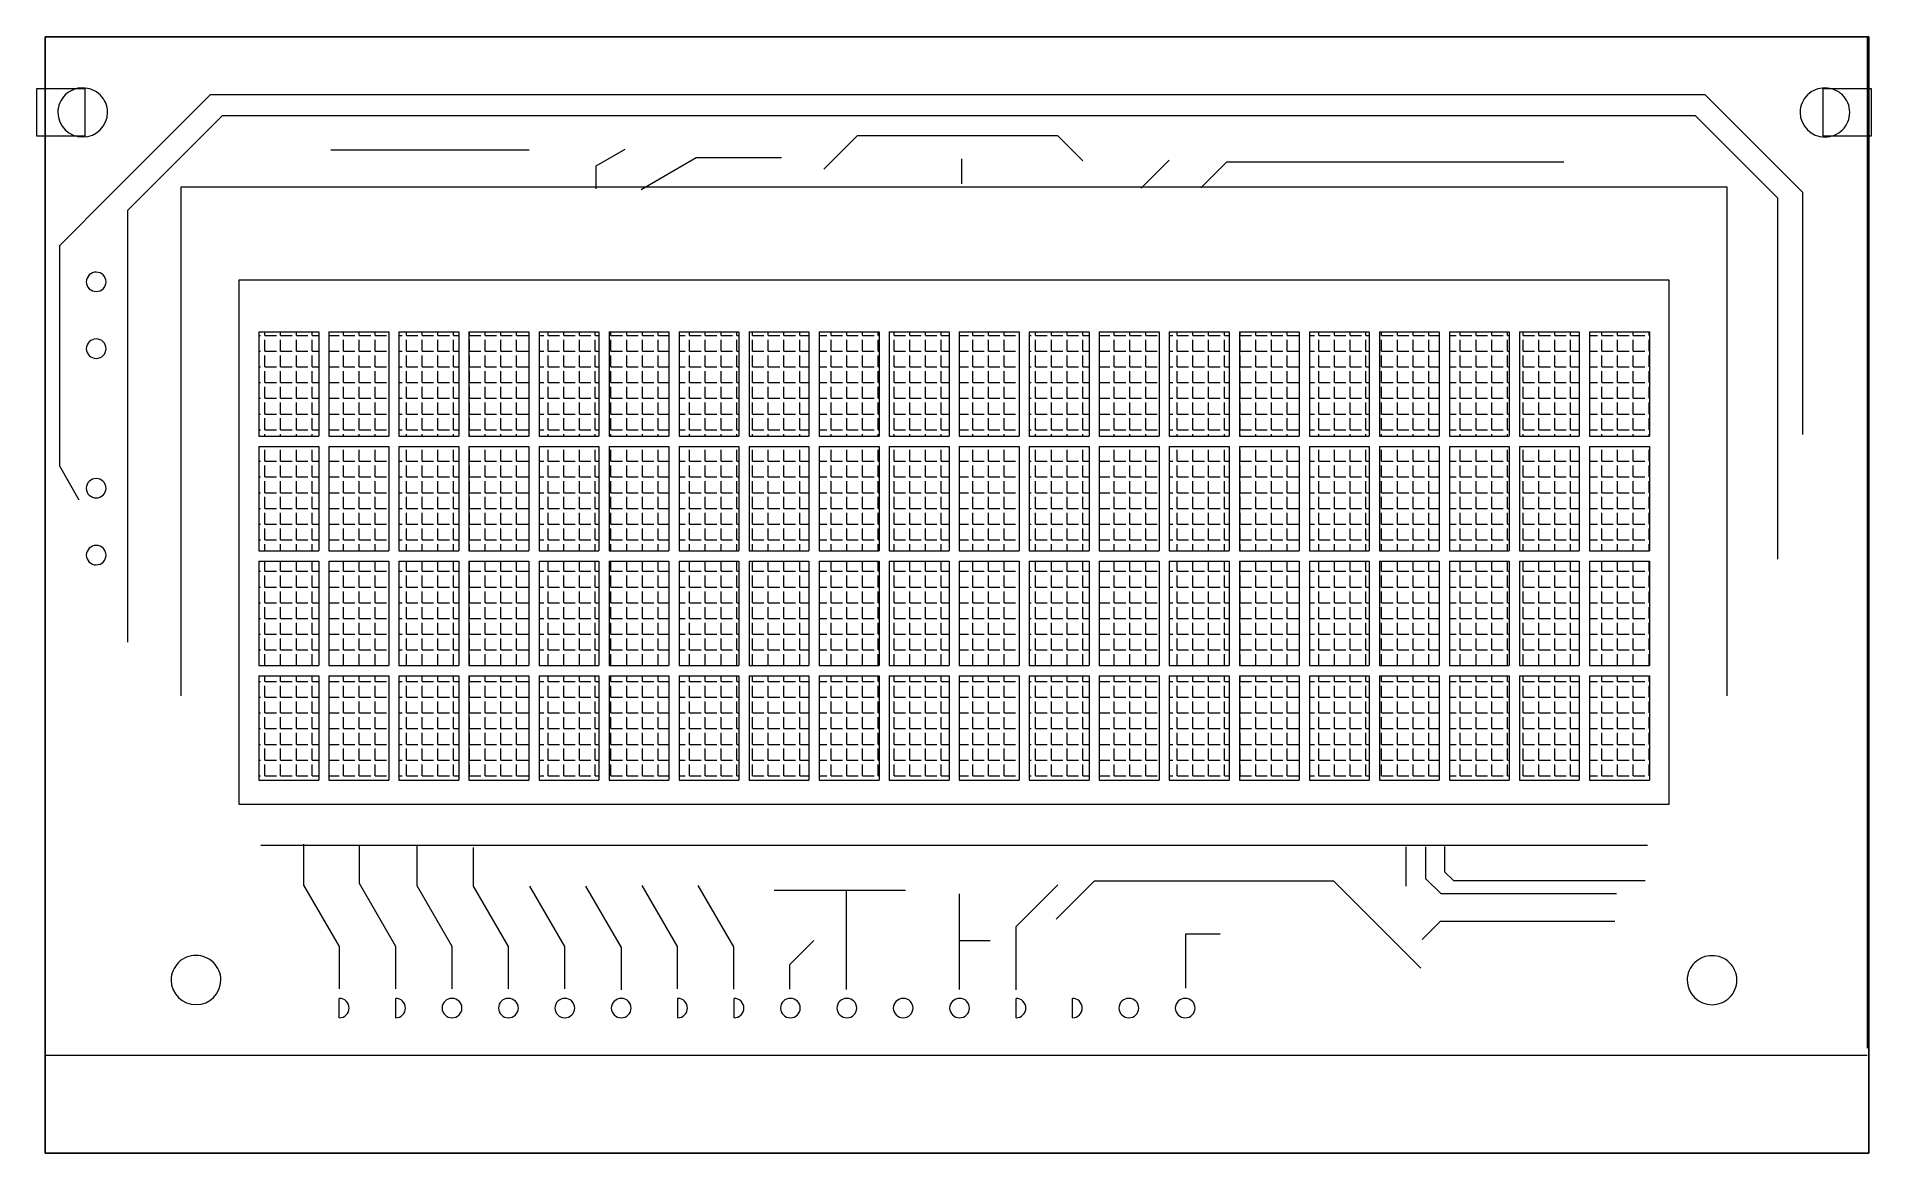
# Model space of a CAD drawing. Header units: millimetres. Extents: x -49.5 to 49.1, y 0 to 60.
import ezdxf

# ---------------------------------------------------------------- set-up
doc = ezdxf.new("R2010")
doc.units = ezdxf.units.MM
doc.layers.get('0').update_dxf_attribs({"lineweight": 25})
doc.layers.add('LCD_DisplayArea', color=9, linetype='Continuous', lineweight=13, true_color=0xc0c0c0)
doc.layers.add('OBJECT', color=7, linetype='Continuous', lineweight=20)
pattern_1 = [(0, (0, 0), (0, 0.845185), [0.61468, -0.230505]), (90, (0, 0), (-0.845185, 1e-16), [0.61468, -0.230505])]

msp = doc.modelspace()

# ---------------------------------------------------------------- hatches: boundary and pattern name
at = {"layer": 'LCD_DisplayArea', "true_color": 0xc0c0c0}
h = msp.add_hatch(dxfattribs=at)
h.set_pattern_fill('ANGLE', color=9, scale=0.121, style=0)
h.set_pattern_definition(pattern_1)
h.paths.add_polyline_path([(-37.51, 44.137), (-34.293, 44.137), (-34.293, 38.531), (-37.51, 38.531)], flags=0)
h = msp.add_hatch(dxfattribs=at)
h.set_pattern_fill('ANGLE', color=9, scale=0.121, style=0)
h.set_pattern_definition(pattern_1)
h.paths.add_polyline_path([(-33.747, 44.137), (-30.53, 44.137), (-30.53, 38.531), (-33.747, 38.531)], flags=0)
h = msp.add_hatch(dxfattribs=at)
h.set_pattern_fill('ANGLE', color=9, scale=0.121, style=0)
h.set_pattern_definition(pattern_1)
h.paths.add_polyline_path([(-29.984, 44.137), (-26.767, 44.137), (-26.767, 38.531), (-29.984, 38.531)], flags=0)
h = msp.add_hatch(dxfattribs=at)
h.set_pattern_fill('ANGLE', color=9, scale=0.121, style=0)
h.set_pattern_definition(pattern_1)
h.paths.add_polyline_path([(-26.221, 38.531), (-23.004, 38.531), (-23.004, 44.137), (-26.221, 44.137)], flags=0)
h = msp.add_hatch(dxfattribs=at)
h.set_pattern_fill('ANGLE', color=9, scale=0.121, style=0)
h.set_pattern_definition(pattern_1)
h.paths.add_polyline_path([(-22.458, 44.137), (-19.241, 44.137), (-19.241, 38.531), (-22.458, 38.531)], flags=0)
h = msp.add_hatch(dxfattribs=at)
h.set_pattern_fill('ANGLE', color=9, scale=0.121, style=0)
h.set_pattern_definition(pattern_1)
h.paths.add_polyline_path([(-18.695, 44.137), (-15.478, 44.137), (-15.478, 38.531), (-18.695, 38.531)], flags=0)
h = msp.add_hatch(dxfattribs=at)
h.set_pattern_fill('ANGLE', color=9, scale=0.121, style=0)
h.set_pattern_definition(pattern_1)
h.paths.add_polyline_path([(-14.932, 44.137), (-11.715, 44.137), (-11.715, 38.531), (-14.932, 38.531)], flags=0)
h = msp.add_hatch(dxfattribs=at)
h.set_pattern_fill('ANGLE', color=9, scale=0.121, style=0)
h.set_pattern_definition(pattern_1)
h.paths.add_polyline_path([(-11.168, 44.137), (-7.952, 44.137), (-7.952, 38.531), (-11.168, 38.531)], flags=0)
h = msp.add_hatch(dxfattribs=at)
h.set_pattern_fill('ANGLE', color=9, scale=0.121, style=0)
h.set_pattern_definition(pattern_1)
h.paths.add_polyline_path([(-7.405, 44.137), (-4.189, 44.137), (-4.189, 38.531), (-7.405, 38.531)], flags=0)
h = msp.add_hatch(dxfattribs=at)
h.set_pattern_fill('ANGLE', color=9, scale=0.121, style=0)
h.set_pattern_definition(pattern_1)
h.paths.add_polyline_path([(-3.642, 44.137), (-0.425, 44.137), (-0.425, 38.531), (-3.642, 38.531)], flags=0)
h = msp.add_hatch(dxfattribs=at)
h.set_pattern_fill('ANGLE', color=9, scale=0.121, style=0)
h.set_pattern_definition(pattern_1)
h.paths.add_polyline_path([(0.121, 44.137), (3.338, 44.137), (3.338, 38.531), (0.121, 38.531)], flags=0)
h = msp.add_hatch(dxfattribs=at)
h.set_pattern_fill('ANGLE', color=9, scale=0.121, style=0)
h.set_pattern_definition(pattern_1)
h.paths.add_polyline_path([(3.884, 44.137), (7.101, 44.137), (7.101, 38.531), (3.884, 38.531)], flags=0)
h = msp.add_hatch(dxfattribs=at)
h.set_pattern_fill('ANGLE', color=9, scale=0.121, style=0)
h.set_pattern_definition(pattern_1)
h.paths.add_polyline_path([(7.647, 44.137), (10.864, 44.137), (10.864, 38.531), (7.647, 38.531)], flags=0)
h = msp.add_hatch(dxfattribs=at)
h.set_pattern_fill('ANGLE', color=9, scale=0.121, style=0)
h.set_pattern_definition(pattern_1)
h.paths.add_polyline_path([(11.41, 44.137), (14.627, 44.137), (14.627, 38.531), (11.41, 38.531)], flags=0)
h = msp.add_hatch(dxfattribs=at)
h.set_pattern_fill('ANGLE', color=9, scale=0.121, style=0)
h.set_pattern_definition(pattern_1)
h.paths.add_polyline_path([(15.173, 44.137), (18.39, 44.137), (18.39, 38.531), (15.173, 38.531)], flags=0)
h = msp.add_hatch(dxfattribs=at)
h.set_pattern_fill('ANGLE', color=9, scale=0.121, style=0)
h.set_pattern_definition(pattern_1)
h.paths.add_polyline_path([(18.936, 44.137), (22.153, 44.137), (22.153, 38.531), (18.936, 38.531)], flags=0)
h = msp.add_hatch(dxfattribs=at)
h.set_pattern_fill('ANGLE', color=9, scale=0.121, style=0)
h.set_pattern_definition(pattern_1)
h.paths.add_polyline_path([(22.699, 44.137), (25.916, 44.137), (25.916, 38.531), (22.699, 38.531)], flags=0)
h = msp.add_hatch(dxfattribs=at)
h.set_pattern_fill('ANGLE', color=9, scale=0.121, style=0)
h.set_pattern_definition(pattern_1)
h.paths.add_polyline_path([(26.463, 44.137), (29.679, 44.137), (29.679, 38.531), (26.463, 38.531)], flags=0)
h = msp.add_hatch(dxfattribs=at)
h.set_pattern_fill('ANGLE', color=9, scale=0.121, style=0)
h.set_pattern_definition(pattern_1)
h.paths.add_polyline_path([(30.226, 44.137), (33.442, 44.137), (33.442, 38.531), (30.226, 38.531)], flags=0)
h = msp.add_hatch(dxfattribs=at)
h.set_pattern_fill('ANGLE', color=9, scale=0.121, style=0)
h.set_pattern_definition(pattern_1)
h.paths.add_polyline_path([(33.989, 44.137), (37.206, 44.137), (37.206, 38.531), (33.989, 38.531)], flags=0)
h = msp.add_hatch(dxfattribs=at)
h.set_pattern_fill('ANGLE', color=9, scale=0.121, style=0)
h.set_pattern_definition(pattern_1)
h.paths.add_polyline_path([(-37.51, 37.975), (-34.293, 37.975), (-34.293, 32.369), (-37.51, 32.369)], flags=0)
h = msp.add_hatch(dxfattribs=at)
h.set_pattern_fill('ANGLE', color=9, scale=0.121, style=0)
h.set_pattern_definition(pattern_1)
h.paths.add_polyline_path([(-33.747, 37.975), (-30.53, 37.975), (-30.53, 32.369), (-33.747, 32.369)], flags=0)
h = msp.add_hatch(dxfattribs=at)
h.set_pattern_fill('ANGLE', color=9, scale=0.121, style=0)
h.set_pattern_definition(pattern_1)
h.paths.add_polyline_path([(-29.984, 37.975), (-26.767, 37.975), (-26.767, 32.369), (-29.984, 32.369)], flags=0)
h = msp.add_hatch(dxfattribs=at)
h.set_pattern_fill('ANGLE', color=9, scale=0.121, style=0)
h.set_pattern_definition(pattern_1)
h.paths.add_polyline_path([(-26.221, 32.369), (-23.004, 32.369), (-23.004, 37.975), (-26.221, 37.975)], flags=0)
h = msp.add_hatch(dxfattribs=at)
h.set_pattern_fill('ANGLE', color=9, scale=0.121, style=0)
h.set_pattern_definition(pattern_1)
h.paths.add_polyline_path([(-22.458, 37.975), (-19.241, 37.975), (-19.241, 32.369), (-22.458, 32.369)], flags=0)
h = msp.add_hatch(dxfattribs=at)
h.set_pattern_fill('ANGLE', color=9, scale=0.121, style=0)
h.set_pattern_definition(pattern_1)
h.paths.add_polyline_path([(-18.695, 37.975), (-15.478, 37.975), (-15.478, 32.369), (-18.695, 32.369)], flags=0)
h = msp.add_hatch(dxfattribs=at)
h.set_pattern_fill('ANGLE', color=9, scale=0.121, style=0)
h.set_pattern_definition(pattern_1)
h.paths.add_polyline_path([(-14.932, 37.975), (-11.715, 37.975), (-11.715, 32.369), (-14.932, 32.369)], flags=0)
h = msp.add_hatch(dxfattribs=at)
h.set_pattern_fill('ANGLE', color=9, scale=0.121, style=0)
h.set_pattern_definition(pattern_1)
h.paths.add_polyline_path([(-11.168, 37.975), (-7.952, 37.975), (-7.952, 32.369), (-11.168, 32.369)], flags=0)
h = msp.add_hatch(dxfattribs=at)
h.set_pattern_fill('ANGLE', color=9, scale=0.121, style=0)
h.set_pattern_definition(pattern_1)
h.paths.add_polyline_path([(-7.405, 37.975), (-4.189, 37.975), (-4.189, 32.369), (-7.405, 32.369)], flags=0)
h = msp.add_hatch(dxfattribs=at)
h.set_pattern_fill('ANGLE', color=9, scale=0.121, style=0)
h.set_pattern_definition(pattern_1)
h.paths.add_polyline_path([(-3.642, 37.975), (-0.425, 37.975), (-0.425, 32.369), (-3.642, 32.369)], flags=0)
h = msp.add_hatch(dxfattribs=at)
h.set_pattern_fill('ANGLE', color=9, scale=0.121, style=0)
h.set_pattern_definition(pattern_1)
h.paths.add_polyline_path([(0.121, 37.975), (3.338, 37.975), (3.338, 32.369), (0.121, 32.369)], flags=0)
h = msp.add_hatch(dxfattribs=at)
h.set_pattern_fill('ANGLE', color=9, scale=0.121, style=0)
h.set_pattern_definition(pattern_1)
h.paths.add_polyline_path([(3.884, 37.975), (7.101, 37.975), (7.101, 32.369), (3.884, 32.369)], flags=0)
h = msp.add_hatch(dxfattribs=at)
h.set_pattern_fill('ANGLE', color=9, scale=0.121, style=0)
h.set_pattern_definition(pattern_1)
h.paths.add_polyline_path([(7.647, 37.975), (10.864, 37.975), (10.864, 32.369), (7.647, 32.369)], flags=0)
h = msp.add_hatch(dxfattribs=at)
h.set_pattern_fill('ANGLE', color=9, scale=0.121, style=0)
h.set_pattern_definition(pattern_1)
h.paths.add_polyline_path([(11.41, 37.975), (14.627, 37.975), (14.627, 32.369), (11.41, 32.369)], flags=0)
h = msp.add_hatch(dxfattribs=at)
h.set_pattern_fill('ANGLE', color=9, scale=0.121, style=0)
h.set_pattern_definition(pattern_1)
h.paths.add_polyline_path([(15.173, 37.975), (18.39, 37.975), (18.39, 32.369), (15.173, 32.369)], flags=0)
h = msp.add_hatch(dxfattribs=at)
h.set_pattern_fill('ANGLE', color=9, scale=0.121, style=0)
h.set_pattern_definition(pattern_1)
h.paths.add_polyline_path([(18.936, 37.975), (22.153, 37.975), (22.153, 32.369), (18.936, 32.369)], flags=0)
h = msp.add_hatch(dxfattribs=at)
h.set_pattern_fill('ANGLE', color=9, scale=0.121, style=0)
h.set_pattern_definition(pattern_1)
h.paths.add_polyline_path([(22.699, 37.975), (25.916, 37.975), (25.916, 32.369), (22.699, 32.369)], flags=0)
h = msp.add_hatch(dxfattribs=at)
h.set_pattern_fill('ANGLE', color=9, scale=0.121, style=0)
h.set_pattern_definition(pattern_1)
h.paths.add_polyline_path([(26.463, 37.975), (29.679, 37.975), (29.679, 32.369), (26.463, 32.369)], flags=0)
h = msp.add_hatch(dxfattribs=at)
h.set_pattern_fill('ANGLE', color=9, scale=0.121, style=0)
h.set_pattern_definition(pattern_1)
h.paths.add_polyline_path([(30.226, 37.975), (33.442, 37.975), (33.442, 32.369), (30.226, 32.369)], flags=0)
h = msp.add_hatch(dxfattribs=at)
h.set_pattern_fill('ANGLE', color=9, scale=0.121, style=0)
h.set_pattern_definition(pattern_1)
h.paths.add_polyline_path([(33.989, 37.975), (37.206, 37.975), (37.206, 32.369), (33.989, 32.369)], flags=0)
h = msp.add_hatch(dxfattribs=at)
h.set_pattern_fill('ANGLE', color=9, scale=0.121, style=0)
h.set_pattern_definition(pattern_1)
h.paths.add_polyline_path([(-37.51, 31.813), (-34.293, 31.813), (-34.293, 26.207), (-37.51, 26.207)], flags=0)
h = msp.add_hatch(dxfattribs=at)
h.set_pattern_fill('ANGLE', color=9, scale=0.121, style=0)
h.set_pattern_definition(pattern_1)
h.paths.add_polyline_path([(-33.747, 31.813), (-30.53, 31.813), (-30.53, 26.207), (-33.747, 26.207)], flags=0)
h = msp.add_hatch(dxfattribs=at)
h.set_pattern_fill('ANGLE', color=9, scale=0.121, style=0)
h.set_pattern_definition(pattern_1)
h.paths.add_polyline_path([(-29.984, 31.813), (-26.767, 31.813), (-26.767, 26.207), (-29.984, 26.207)], flags=0)
h = msp.add_hatch(dxfattribs=at)
h.set_pattern_fill('ANGLE', color=9, scale=0.121, style=0)
h.set_pattern_definition(pattern_1)
h.paths.add_polyline_path([(-26.221, 26.207), (-23.004, 26.207), (-23.004, 31.813), (-26.221, 31.813)], flags=0)
h = msp.add_hatch(dxfattribs=at)
h.set_pattern_fill('ANGLE', color=9, scale=0.121, style=0)
h.set_pattern_definition(pattern_1)
h.paths.add_polyline_path([(-22.458, 31.813), (-19.241, 31.813), (-19.241, 26.207), (-22.458, 26.207)], flags=0)
h = msp.add_hatch(dxfattribs=at)
h.set_pattern_fill('ANGLE', color=9, scale=0.121, style=0)
h.set_pattern_definition(pattern_1)
h.paths.add_polyline_path([(-18.695, 31.813), (-15.478, 31.813), (-15.478, 26.207), (-18.695, 26.207)], flags=0)
h = msp.add_hatch(dxfattribs=at)
h.set_pattern_fill('ANGLE', color=9, scale=0.121, style=0)
h.set_pattern_definition(pattern_1)
h.paths.add_polyline_path([(-14.932, 31.813), (-11.715, 31.813), (-11.715, 26.207), (-14.932, 26.207)], flags=0)
h = msp.add_hatch(dxfattribs=at)
h.set_pattern_fill('ANGLE', color=9, scale=0.121, style=0)
h.set_pattern_definition(pattern_1)
h.paths.add_polyline_path([(-11.168, 31.813), (-7.952, 31.813), (-7.952, 26.207), (-11.168, 26.207)], flags=0)
h = msp.add_hatch(dxfattribs=at)
h.set_pattern_fill('ANGLE', color=9, scale=0.121, style=0)
h.set_pattern_definition(pattern_1)
h.paths.add_polyline_path([(-7.405, 31.813), (-4.189, 31.813), (-4.189, 26.207), (-7.405, 26.207)], flags=0)
h = msp.add_hatch(dxfattribs=at)
h.set_pattern_fill('ANGLE', color=9, scale=0.121, style=0)
h.set_pattern_definition(pattern_1)
h.paths.add_polyline_path([(-3.642, 31.813), (-0.425, 31.813), (-0.425, 26.207), (-3.642, 26.207)], flags=0)
h = msp.add_hatch(dxfattribs=at)
h.set_pattern_fill('ANGLE', color=9, scale=0.121, style=0)
h.set_pattern_definition(pattern_1)
h.paths.add_polyline_path([(0.121, 31.813), (3.338, 31.813), (3.338, 26.207), (0.121, 26.207)], flags=0)
h = msp.add_hatch(dxfattribs=at)
h.set_pattern_fill('ANGLE', color=9, scale=0.121, style=0)
h.set_pattern_definition(pattern_1)
h.paths.add_polyline_path([(3.884, 31.813), (7.101, 31.813), (7.101, 26.207), (3.884, 26.207)], flags=0)
h = msp.add_hatch(dxfattribs=at)
h.set_pattern_fill('ANGLE', color=9, scale=0.121, style=0)
h.set_pattern_definition(pattern_1)
h.paths.add_polyline_path([(7.647, 31.813), (10.864, 31.813), (10.864, 26.207), (7.647, 26.207)], flags=0)
h = msp.add_hatch(dxfattribs=at)
h.set_pattern_fill('ANGLE', color=9, scale=0.121, style=0)
h.set_pattern_definition(pattern_1)
h.paths.add_polyline_path([(11.41, 31.813), (14.627, 31.813), (14.627, 26.207), (11.41, 26.207)], flags=0)
h = msp.add_hatch(dxfattribs=at)
h.set_pattern_fill('ANGLE', color=9, scale=0.121, style=0)
h.set_pattern_definition(pattern_1)
h.paths.add_polyline_path([(15.173, 31.813), (18.39, 31.813), (18.39, 26.207), (15.173, 26.207)], flags=0)
h = msp.add_hatch(dxfattribs=at)
h.set_pattern_fill('ANGLE', color=9, scale=0.121, style=0)
h.set_pattern_definition(pattern_1)
h.paths.add_polyline_path([(18.936, 31.813), (22.153, 31.813), (22.153, 26.207), (18.936, 26.207)], flags=0)
h = msp.add_hatch(dxfattribs=at)
h.set_pattern_fill('ANGLE', color=9, scale=0.121, style=0)
h.set_pattern_definition(pattern_1)
h.paths.add_polyline_path([(22.699, 31.813), (25.916, 31.813), (25.916, 26.207), (22.699, 26.207)], flags=0)
h = msp.add_hatch(dxfattribs=at)
h.set_pattern_fill('ANGLE', color=9, scale=0.121, style=0)
h.set_pattern_definition(pattern_1)
h.paths.add_polyline_path([(26.463, 31.813), (29.679, 31.813), (29.679, 26.207), (26.463, 26.207)], flags=0)
h = msp.add_hatch(dxfattribs=at)
h.set_pattern_fill('ANGLE', color=9, scale=0.121, style=0)
h.set_pattern_definition(pattern_1)
h.paths.add_polyline_path([(30.226, 31.813), (33.442, 31.813), (33.442, 26.207), (30.226, 26.207)], flags=0)
h = msp.add_hatch(dxfattribs=at)
h.set_pattern_fill('ANGLE', color=9, scale=0.121, style=0)
h.set_pattern_definition(pattern_1)
h.paths.add_polyline_path([(33.989, 31.813), (37.206, 31.813), (37.206, 26.207), (33.989, 26.207)], flags=0)
h = msp.add_hatch(dxfattribs=at)
h.set_pattern_fill('ANGLE', color=9, scale=0.121, style=0)
h.set_pattern_definition(pattern_1)
h.paths.add_polyline_path([(-37.51, 25.651), (-34.293, 25.651), (-34.293, 20.045), (-37.51, 20.045)], flags=0)
h = msp.add_hatch(dxfattribs=at)
h.set_pattern_fill('ANGLE', color=9, scale=0.121, style=0)
h.set_pattern_definition(pattern_1)
h.paths.add_polyline_path([(-33.747, 25.651), (-30.53, 25.651), (-30.53, 20.045), (-33.747, 20.045)], flags=0)
h = msp.add_hatch(dxfattribs=at)
h.set_pattern_fill('ANGLE', color=9, scale=0.121, style=0)
h.set_pattern_definition(pattern_1)
h.paths.add_polyline_path([(-29.984, 25.651), (-26.767, 25.651), (-26.767, 20.045), (-29.984, 20.045)], flags=0)
h = msp.add_hatch(dxfattribs=at)
h.set_pattern_fill('ANGLE', color=9, scale=0.121, style=0)
h.set_pattern_definition(pattern_1)
h.paths.add_polyline_path([(-26.221, 20.045), (-23.004, 20.045), (-23.004, 25.651), (-26.221, 25.651)], flags=0)
h = msp.add_hatch(dxfattribs=at)
h.set_pattern_fill('ANGLE', color=9, scale=0.121, style=0)
h.set_pattern_definition(pattern_1)
h.paths.add_polyline_path([(-22.458, 25.651), (-19.241, 25.651), (-19.241, 20.045), (-22.458, 20.045)], flags=0)
h = msp.add_hatch(dxfattribs=at)
h.set_pattern_fill('ANGLE', color=9, scale=0.121, style=0)
h.set_pattern_definition(pattern_1)
h.paths.add_polyline_path([(-18.695, 25.651), (-15.478, 25.651), (-15.478, 20.045), (-18.695, 20.045)], flags=0)
h = msp.add_hatch(dxfattribs=at)
h.set_pattern_fill('ANGLE', color=9, scale=0.121, style=0)
h.set_pattern_definition(pattern_1)
h.paths.add_polyline_path([(-14.932, 25.651), (-11.715, 25.651), (-11.715, 20.045), (-14.932, 20.045)], flags=0)
h = msp.add_hatch(dxfattribs=at)
h.set_pattern_fill('ANGLE', color=9, scale=0.121, style=0)
h.set_pattern_definition(pattern_1)
h.paths.add_polyline_path([(-11.168, 25.651), (-7.952, 25.651), (-7.952, 20.045), (-11.168, 20.045)], flags=0)
h = msp.add_hatch(dxfattribs=at)
h.set_pattern_fill('ANGLE', color=9, scale=0.121, style=0)
h.set_pattern_definition(pattern_1)
h.paths.add_polyline_path([(-7.405, 25.651), (-4.189, 25.651), (-4.189, 20.045), (-7.405, 20.045)], flags=0)
h = msp.add_hatch(dxfattribs=at)
h.set_pattern_fill('ANGLE', color=9, scale=0.121, style=0)
h.set_pattern_definition(pattern_1)
h.paths.add_polyline_path([(-3.642, 25.651), (-0.425, 25.651), (-0.425, 20.045), (-3.642, 20.045)], flags=0)
h = msp.add_hatch(dxfattribs=at)
h.set_pattern_fill('ANGLE', color=9, scale=0.121, style=0)
h.set_pattern_definition(pattern_1)
h.paths.add_polyline_path([(0.121, 25.651), (3.338, 25.651), (3.338, 20.045), (0.121, 20.045)], flags=0)
h = msp.add_hatch(dxfattribs=at)
h.set_pattern_fill('ANGLE', color=9, scale=0.121, style=0)
h.set_pattern_definition(pattern_1)
h.paths.add_polyline_path([(3.884, 25.651), (7.101, 25.651), (7.101, 20.045), (3.884, 20.045)], flags=0)
h = msp.add_hatch(dxfattribs=at)
h.set_pattern_fill('ANGLE', color=9, scale=0.121, style=0)
h.set_pattern_definition(pattern_1)
h.paths.add_polyline_path([(7.647, 25.651), (10.864, 25.651), (10.864, 20.045), (7.647, 20.045)], flags=0)
h = msp.add_hatch(dxfattribs=at)
h.set_pattern_fill('ANGLE', color=9, scale=0.121, style=0)
h.set_pattern_definition(pattern_1)
h.paths.add_polyline_path([(11.41, 25.651), (14.627, 25.651), (14.627, 20.045), (11.41, 20.045)], flags=0)
h = msp.add_hatch(dxfattribs=at)
h.set_pattern_fill('ANGLE', color=9, scale=0.121, style=0)
h.set_pattern_definition(pattern_1)
h.paths.add_polyline_path([(15.173, 25.651), (18.39, 25.651), (18.39, 20.045), (15.173, 20.045)], flags=0)
h = msp.add_hatch(dxfattribs=at)
h.set_pattern_fill('ANGLE', color=9, scale=0.121, style=0)
h.set_pattern_definition(pattern_1)
h.paths.add_polyline_path([(18.936, 25.651), (22.153, 25.651), (22.153, 20.045), (18.936, 20.045)], flags=0)
h = msp.add_hatch(dxfattribs=at)
h.set_pattern_fill('ANGLE', color=9, scale=0.121, style=0)
h.set_pattern_definition(pattern_1)
h.paths.add_polyline_path([(22.699, 25.651), (25.916, 25.651), (25.916, 20.045), (22.699, 20.045)], flags=0)
h = msp.add_hatch(dxfattribs=at)
h.set_pattern_fill('ANGLE', color=9, scale=0.121, style=0)
h.set_pattern_definition(pattern_1)
h.paths.add_polyline_path([(26.463, 25.651), (29.679, 25.651), (29.679, 20.045), (26.463, 20.045)], flags=0)
h = msp.add_hatch(dxfattribs=at)
h.set_pattern_fill('ANGLE', color=9, scale=0.121, style=0)
h.set_pattern_definition(pattern_1)
h.paths.add_polyline_path([(30.226, 25.651), (33.442, 25.651), (33.442, 20.045), (30.226, 20.045)], flags=0)
h = msp.add_hatch(dxfattribs=at)
h.set_pattern_fill('ANGLE', color=9, scale=0.121, style=0)
h.set_pattern_definition(pattern_1)
h.paths.add_polyline_path([(33.989, 25.651), (37.206, 25.651), (37.206, 20.045), (33.989, 20.045)], flags=0)

# ---------------------------------------------------------------- linework, layer by layer
for p, q in [((49, 60), (-49, 60)), ((-49, 60), (-49, 0)), ((49, 0), (49, 60)), ((-49, 0), (49, 0))]:
    msp.add_line(p, q)
at = {"layer": 'LCD_DisplayArea', "color": 9, "true_color": 0xc0c0c0}
for p, q in [((-37.51, 44.137), (-34.293, 44.137)), ((-37.51, 44.137), (-37.51, 38.531)), ((-34.293, 44.137), (-34.293, 38.531)), ((-33.747, 44.137), (-30.53, 44.137)), ((-33.747, 44.137), (-33.747, 38.531)), ((-30.53, 44.137), (-30.53, 38.531)), ((-29.984, 44.137), (-26.767, 44.137)), ((-29.984, 44.137), (-29.984, 38.531)), ((-26.767, 44.137), (-26.767, 38.531)), ((-26.221, 44.137), (-23.004, 44.137)), ((-26.221, 44.137), (-26.221, 38.531)), ((-23.004, 44.137), (-23.004, 38.531)), ((-22.458, 44.137), (-19.241, 44.137)), ((-22.458, 44.137), (-22.458, 38.531)), ((-19.241, 44.137), (-19.241, 38.531)), ((-18.695, 44.137), (-15.478, 44.137)), ((-18.695, 44.137), (-18.695, 38.531)), ((-15.478, 44.137), (-15.478, 38.531)), ((-14.932, 44.137), (-11.715, 44.137)), ((-14.932, 44.137), (-14.932, 38.531)), ((-11.715, 44.137), (-11.715, 38.531)), ((-11.168, 44.137), (-7.952, 44.137)), ((-11.168, 44.137), (-11.168, 38.531)), ((-7.952, 44.137), (-7.952, 38.531)), ((-7.405, 44.137), (-4.189, 44.137)), ((-7.405, 44.137), (-7.405, 38.531)), ((-4.189, 44.137), (-4.189, 38.531)), ((-3.642, 44.137), (-0.425, 44.137)), ((-3.642, 44.137), (-3.642, 38.531)), ((-0.425, 44.137), (-0.425, 38.531)), ((0.121, 44.137), (3.338, 44.137)), ((0.121, 44.137), (0.121, 38.531)), ((3.338, 44.137), (3.338, 38.531)), ((3.884, 44.137), (7.101, 44.137)), ((3.884, 44.137), (3.884, 38.531)), ((7.101, 44.137), (7.101, 38.531)), ((7.647, 44.137), (10.864, 44.137)), ((7.647, 44.137), (7.647, 38.531)), ((10.864, 44.137), (10.864, 38.531)), ((11.41, 44.137), (14.627, 44.137)), ((11.41, 44.137), (11.41, 38.531)), ((14.627, 44.137), (14.627, 38.531)), ((15.173, 44.137), (18.39, 44.137)), ((15.173, 44.137), (15.173, 38.531)), ((18.39, 44.137), (18.39, 38.531)), ((18.936, 44.137), (22.153, 44.137)), ((18.936, 44.137), (18.936, 38.531)), ((22.153, 44.137), (22.153, 38.531)), ((22.699, 44.137), (25.916, 44.137)), ((22.699, 44.137), (22.699, 38.531)), ((25.916, 44.137), (25.916, 38.531)), ((26.463, 44.137), (29.679, 44.137)), ((26.463, 44.137), (26.463, 38.531)), ((29.679, 44.137), (29.679, 38.531)), ((30.226, 44.137), (33.442, 44.137)), ((30.226, 44.137), (30.226, 38.531)), ((33.442, 44.137), (33.442, 38.531)), ((33.989, 44.137), (37.206, 44.137)), ((33.989, 44.137), (33.989, 38.531)), ((37.206, 44.137), (37.206, 38.531)), ((-37.51, 38.531), (-34.293, 38.531)), ((-33.747, 38.531), (-30.53, 38.531)), ((-29.984, 38.531), (-26.767, 38.531)), ((-26.221, 38.531), (-23.004, 38.531)), ((-22.458, 38.531), (-19.241, 38.531)), ((-18.695, 38.531), (-15.478, 38.531)), ((-14.932, 38.531), (-11.715, 38.531)), ((-11.168, 38.531), (-7.952, 38.531)), ((-7.405, 38.531), (-4.189, 38.531)), ((-3.642, 38.531), (-0.425, 38.531)), ((0.121, 38.531), (3.338, 38.531)), ((3.884, 38.531), (7.101, 38.531)), ((7.647, 38.531), (10.864, 38.531)), ((11.41, 38.531), (14.627, 38.531)), ((15.173, 38.531), (18.39, 38.531)), ((18.936, 38.531), (22.153, 38.531)), ((22.699, 38.531), (25.916, 38.531)), ((26.463, 38.531), (29.679, 38.531)), ((30.226, 38.531), (33.442, 38.531)), ((33.989, 38.531), (37.206, 38.531)), ((-37.51, 37.975), (-37.51, 32.369)), ((-37.51, 37.975), (-34.293, 37.975)), ((-34.293, 37.975), (-34.293, 32.369)), ((-33.747, 37.975), (-33.747, 32.369)), ((-33.747, 37.975), (-30.53, 37.975)), ((-30.53, 37.975), (-30.53, 32.369)), ((-29.984, 37.975), (-29.984, 32.369)), ((-29.984, 37.975), (-26.767, 37.975)), ((-26.767, 37.975), (-26.767, 32.369)), ((-26.221, 37.975), (-26.221, 32.369)), ((-26.221, 37.975), (-23.004, 37.975)), ((-23.004, 37.975), (-23.004, 32.369)), ((-22.458, 37.975), (-19.241, 37.975)), ((-22.458, 37.975), (-22.458, 32.369)), ((-19.241, 37.975), (-19.241, 32.369)), ((-18.695, 37.975), (-15.478, 37.975)), ((-18.695, 37.975), (-18.695, 32.369)), ((-15.478, 37.975), (-15.478, 32.369)), ((-14.932, 37.975), (-11.715, 37.975)), ((-14.932, 37.975), (-14.932, 32.369)), ((-11.715, 37.975), (-11.715, 32.369)), ((-11.168, 37.975), (-7.952, 37.975)), ((-11.168, 37.975), (-11.168, 32.369)), ((-7.952, 37.975), (-7.952, 32.369)), ((-7.405, 37.975), (-4.189, 37.975)), ((-7.405, 37.975), (-7.405, 32.369)), ((-4.189, 37.975), (-4.189, 32.369)), ((-3.642, 37.975), (-0.425, 37.975)), ((-3.642, 37.975), (-3.642, 32.369)), ((-0.425, 37.975), (-0.425, 32.369)), ((0.121, 37.975), (3.338, 37.975)), ((0.121, 37.975), (0.121, 32.369)), ((3.338, 37.975), (3.338, 32.369)), ((3.884, 37.975), (7.101, 37.975)), ((3.884, 37.975), (3.884, 32.369)), ((7.101, 37.975), (7.101, 32.369)), ((7.647, 37.975), (10.864, 37.975)), ((7.647, 37.975), (7.647, 32.369)), ((10.864, 37.975), (10.864, 32.369)), ((11.41, 37.975), (14.627, 37.975)), ((11.41, 37.975), (11.41, 32.369)), ((14.627, 37.975), (14.627, 32.369)), ((15.173, 37.975), (18.39, 37.975)), ((15.173, 37.975), (15.173, 32.369)), ((18.39, 37.975), (18.39, 32.369)), ((18.936, 37.975), (22.153, 37.975)), ((18.936, 37.975), (18.936, 32.369)), ((22.153, 37.975), (22.153, 32.369)), ((22.699, 37.975), (25.916, 37.975)), ((22.699, 37.975), (22.699, 32.369)), ((25.916, 37.975), (25.916, 32.369)), ((26.463, 37.975), (29.679, 37.975)), ((26.463, 37.975), (26.463, 32.369)), ((29.679, 37.975), (29.679, 32.369)), ((30.226, 37.975), (33.442, 37.975)), ((30.226, 37.975), (30.226, 32.369)), ((33.442, 37.975), (33.442, 32.369)), ((33.989, 37.975), (37.206, 37.975)), ((33.989, 37.975), (33.989, 32.369)), ((37.206, 37.975), (37.206, 32.369)), ((-37.51, 32.369), (-34.293, 32.369)), ((-37.51, 31.813), (-37.51, 26.207)), ((-37.51, 31.813), (-34.293, 31.813)), ((-34.293, 31.813), (-34.293, 26.207)), ((-33.747, 32.369), (-30.53, 32.369)), ((-33.747, 31.813), (-33.747, 26.207)), ((-33.747, 31.813), (-30.53, 31.813)), ((-30.53, 31.813), (-30.53, 26.207)), ((-29.984, 32.369), (-26.767, 32.369)), ((-29.984, 31.813), (-29.984, 26.207)), ((-29.984, 31.813), (-26.767, 31.813)), ((-26.767, 31.813), (-26.767, 26.207)), ((-26.221, 32.369), (-23.004, 32.369)), ((-26.221, 31.813), (-26.221, 26.207)), ((-26.221, 31.813), (-23.004, 31.813)), ((-23.004, 31.813), (-23.004, 26.207)), ((-22.458, 32.369), (-19.241, 32.369)), ((-22.458, 31.813), (-19.241, 31.813)), ((-22.458, 31.813), (-22.458, 26.207)), ((-19.241, 31.813), (-19.241, 26.207)), ((-18.695, 32.369), (-15.478, 32.369)), ((-18.695, 31.813), (-15.478, 31.813)), ((-18.695, 31.813), (-18.695, 26.207)), ((-15.478, 31.813), (-15.478, 26.207)), ((-14.932, 32.369), (-11.715, 32.369)), ((-14.932, 31.813), (-11.715, 31.813)), ((-14.932, 31.813), (-14.932, 26.207)), ((-11.715, 31.813), (-11.715, 26.207)), ((-11.168, 32.369), (-7.952, 32.369)), ((-11.168, 31.813), (-7.952, 31.813)), ((-11.168, 31.813), (-11.168, 26.207)), ((-7.952, 31.813), (-7.952, 26.207)), ((-7.405, 32.369), (-4.189, 32.369)), ((-7.405, 31.813), (-4.189, 31.813)), ((-7.405, 31.813), (-7.405, 26.207)), ((-4.189, 31.813), (-4.189, 26.207)), ((-3.642, 32.369), (-0.425, 32.369)), ((-3.642, 31.813), (-0.425, 31.813)), ((-3.642, 31.813), (-3.642, 26.207)), ((-0.425, 31.813), (-0.425, 26.207)), ((0.121, 32.369), (3.338, 32.369)), ((0.121, 31.813), (3.338, 31.813)), ((0.121, 31.813), (0.121, 26.207)), ((3.338, 31.813), (3.338, 26.207)), ((3.884, 32.369), (7.101, 32.369)), ((3.884, 31.813), (7.101, 31.813)), ((3.884, 31.813), (3.884, 26.207)), ((7.101, 31.813), (7.101, 26.207)), ((7.647, 32.369), (10.864, 32.369)), ((7.647, 31.813), (10.864, 31.813)), ((7.647, 31.813), (7.647, 26.207)), ((10.864, 31.813), (10.864, 26.207)), ((11.41, 32.369), (14.627, 32.369)), ((11.41, 31.813), (14.627, 31.813)), ((11.41, 31.813), (11.41, 26.207)), ((14.627, 31.813), (14.627, 26.207)), ((15.173, 32.369), (18.39, 32.369)), ((15.173, 31.813), (18.39, 31.813)), ((15.173, 31.813), (15.173, 26.207)), ((18.39, 31.813), (18.39, 26.207)), ((18.936, 32.369), (22.153, 32.369)), ((18.936, 31.813), (22.153, 31.813)), ((18.936, 31.813), (18.936, 26.207)), ((22.153, 31.813), (22.153, 26.207)), ((22.699, 32.369), (25.916, 32.369)), ((22.699, 31.813), (25.916, 31.813)), ((22.699, 31.813), (22.699, 26.207)), ((25.916, 31.813), (25.916, 26.207)), ((26.463, 32.369), (29.679, 32.369)), ((26.463, 31.813), (29.679, 31.813)), ((26.463, 31.813), (26.463, 26.207)), ((29.679, 31.813), (29.679, 26.207)), ((30.226, 32.369), (33.442, 32.369)), ((30.226, 31.813), (33.442, 31.813)), ((30.226, 31.813), (30.226, 26.207)), ((33.442, 31.813), (33.442, 26.207)), ((33.989, 32.369), (37.206, 32.369)), ((33.989, 31.813), (37.206, 31.813)), ((33.989, 31.813), (33.989, 26.207)), ((37.206, 31.813), (37.206, 26.207)), ((-37.51, 26.207), (-34.293, 26.207)), ((-37.51, 25.651), (-37.51, 20.045)), ((-37.51, 25.651), (-34.293, 25.651)), ((-34.293, 25.651), (-34.293, 20.045)), ((-33.747, 26.207), (-30.53, 26.207)), ((-33.747, 25.651), (-33.747, 20.045)), ((-33.747, 25.651), (-30.53, 25.651)), ((-30.53, 25.651), (-30.53, 20.045)), ((-29.984, 26.207), (-26.767, 26.207)), ((-29.984, 25.651), (-26.767, 25.651)), ((-29.984, 25.651), (-29.984, 20.045)), ((-26.767, 25.651), (-26.767, 20.045)), ((-26.221, 26.207), (-23.004, 26.207)), ((-26.221, 25.651), (-23.004, 25.651)), ((-26.221, 25.651), (-26.221, 20.045)), ((-23.004, 25.651), (-23.004, 20.045)), ((-22.458, 26.207), (-19.241, 26.207)), ((-22.458, 25.651), (-19.241, 25.651)), ((-22.458, 25.651), (-22.458, 20.045)), ((-19.241, 25.651), (-19.241, 20.045)), ((-18.695, 26.207), (-15.478, 26.207)), ((-18.695, 25.651), (-15.478, 25.651)), ((-18.695, 25.651), (-18.695, 20.045)), ((-15.478, 25.651), (-15.478, 20.045)), ((-14.932, 26.207), (-11.715, 26.207)), ((-14.932, 25.651), (-11.715, 25.651)), ((-14.932, 25.651), (-14.932, 20.045)), ((-11.715, 25.651), (-11.715, 20.045)), ((-11.168, 26.207), (-7.952, 26.207)), ((-11.168, 25.651), (-7.952, 25.651)), ((-11.168, 25.651), (-11.168, 20.045)), ((-7.952, 25.651), (-7.952, 20.045)), ((-7.405, 26.207), (-4.189, 26.207)), ((-7.405, 25.651), (-4.189, 25.651)), ((-7.405, 25.651), (-7.405, 20.045)), ((-4.189, 25.651), (-4.189, 20.045)), ((-3.642, 26.207), (-0.425, 26.207)), ((-3.642, 25.651), (-0.425, 25.651)), ((-3.642, 25.651), (-3.642, 20.045)), ((-0.425, 25.651), (-0.425, 20.045)), ((0.121, 26.207), (3.338, 26.207)), ((0.121, 25.651), (3.338, 25.651)), ((0.121, 25.651), (0.121, 20.045)), ((3.338, 25.651), (3.338, 20.045)), ((3.884, 26.207), (7.101, 26.207)), ((3.884, 25.651), (7.101, 25.651)), ((3.884, 25.651), (3.884, 20.045)), ((7.101, 25.651), (7.101, 20.045)), ((7.647, 26.207), (10.864, 26.207)), ((7.647, 25.651), (10.864, 25.651)), ((7.647, 25.651), (7.647, 20.045)), ((10.864, 25.651), (10.864, 20.045)), ((11.41, 26.207), (14.627, 26.207)), ((11.41, 25.651), (14.627, 25.651)), ((11.41, 25.651), (11.41, 20.045)), ((14.627, 25.651), (14.627, 20.045)), ((15.173, 26.207), (18.39, 26.207)), ((15.173, 25.651), (18.39, 25.651)), ((15.173, 25.651), (15.173, 20.045)), ((18.39, 25.651), (18.39, 20.045)), ((18.936, 26.207), (22.153, 26.207)), ((18.936, 25.651), (22.153, 25.651)), ((18.936, 25.651), (18.936, 20.045)), ((22.153, 25.651), (22.153, 20.045)), ((22.699, 26.207), (25.916, 26.207)), ((22.699, 25.651), (25.916, 25.651)), ((22.699, 25.651), (22.699, 20.045)), ((25.916, 25.651), (25.916, 20.045)), ((26.463, 26.207), (29.679, 26.207)), ((26.463, 25.651), (29.679, 25.651)), ((26.463, 25.651), (26.463, 20.045)), ((29.679, 25.651), (29.679, 20.045)), ((30.226, 26.207), (33.442, 26.207)), ((30.226, 25.651), (30.226, 20.045)), ((30.226, 25.651), (33.442, 25.651)), ((33.442, 25.651), (33.442, 20.045)), ((33.989, 26.207), (37.206, 26.207)), ((33.989, 25.651), (33.989, 20.045)), ((33.989, 25.651), (37.206, 25.651)), ((37.206, 25.651), (37.206, 20.045)), ((-37.51, 20.045), (-34.293, 20.045)), ((-33.747, 20.045), (-30.53, 20.045)), ((-29.984, 20.045), (-26.767, 20.045)), ((-26.221, 20.045), (-23.004, 20.045)), ((-22.458, 20.045), (-19.241, 20.045)), ((-18.695, 20.045), (-15.478, 20.045)), ((-14.932, 20.045), (-11.715, 20.045)), ((-11.168, 20.045), (-7.952, 20.045)), ((-7.405, 20.045), (-4.189, 20.045)), ((-3.642, 20.045), (-0.425, 20.045)), ((0.121, 20.045), (3.338, 20.045)), ((3.884, 20.045), (7.101, 20.045)), ((7.647, 20.045), (10.864, 20.045)), ((11.41, 20.045), (14.627, 20.045)), ((15.173, 20.045), (18.39, 20.045)), ((18.936, 20.045), (22.153, 20.045)), ((22.699, 20.045), (25.916, 20.045)), ((26.463, 20.045), (29.679, 20.045)), ((30.226, 20.045), (33.442, 20.045)), ((33.989, 20.045), (37.206, 20.045))]:
    msp.add_line(p, q, dxfattribs=at)
at = {"layer": 'OBJECT'}
for p, q in [((-49, 60), (48.904, 60)), ((-49, 5.644), (-49, 59.774)), ((48.904, 60), (48.904, 5.644)), ((-49.451, 57.216), (-46.858, 57.216)), ((-49.451, 54.646), (-49.451, 57.216)), ((-46.858, 57.216), (-46.858, 54.646)), ((46.539, 57.217), (49.132, 57.217)), ((46.539, 54.647), (46.539, 57.217)), ((49.132, 57.217), (49.132, 54.647)), ((-45.464, 51.538), (-40.116, 56.885)), ((-40.116, 56.885), (40.195, 56.885)), ((40.195, 56.885), (45.437, 51.644)), ((-44.55, 50.677), (-39.462, 55.767)), ((-39.462, 55.767), (39.663, 55.767)), ((39.663, 55.767), (44.094, 51.334)), ((-46.858, 54.646), (-49.451, 54.646)), ((-7.161, 52.874), (-5.343, 54.693)), ((-5.343, 54.693), (5.405, 54.693)), ((5.405, 54.693), (6.769, 53.329)), ((49.132, 54.647), (46.539, 54.647)), ((-33.651, 53.927), (-22.988, 53.927)), ((-19.391, 53.062), (-17.833, 53.961)), ((-16.974, 51.798), (-14.022, 53.503)), ((-14.022, 53.503), (-9.436, 53.503)), ((0.268, 52.097), (0.268, 53.434)), ((9.891, 51.855), (11.403, 53.368)), ((13.103, 51.874), (14.504, 53.273)), ((14.504, 53.273), (32.615, 53.273)), ((-19.391, 51.833), (-19.391, 53.062)), ((-48.214, 48.787), (-45.464, 51.538)), ((-41.689, 51.926), (41.366, 51.926)), ((-41.689, 24.581), (-41.689, 51.926)), ((41.366, 51.926), (41.366, 24.581)), ((44.094, 51.334), (44.094, 31.929)), ((45.437, 51.644), (45.437, 38.62)), ((-44.55, 27.47), (-44.55, 50.677)), ((-48.214, 36.92), (-48.214, 48.787)), ((-38.576, 46.939), (38.259, 46.939)), ((-38.576, 18.736), (-38.576, 46.939)), ((38.259, 46.939), (38.259, 18.736)), ((-47.164, 35.102), (-48.214, 36.92)), ((38.259, 18.736), (-38.576, 18.736)), ((37.098, 16.537), (-37.408, 16.537)), ((-35.091, 14.417), (-35.091, 16.607)), ((-32.108, 14.493), (-32.108, 16.531)), ((-29.014, 14.372), (-29.014, 16.55)), ((-25.977, 14.353), (-25.977, 16.435)), ((24.126, 16.474), (24.126, 14.356)), ((25.185, 16.474), (25.185, 14.771)), ((26.205, 16.492), (26.205, 15.131)), ((26.205, 15.131), (26.679, 14.659)), ((-33.179, 11.105), (-35.091, 14.417)), ((-30.154, 11.105), (-32.108, 14.493)), ((-27.126, 11.105), (-29.014, 14.372)), ((-24.101, 11.105), (-25.977, 14.353)), ((-21.073, 11.105), (-22.949, 14.35)), ((-18.033, 11.05), (-19.948, 14.362)), ((-15.02, 11.105), (-16.914, 14.384)), ((-11.995, 11.089), (-13.901, 14.393)), ((-9.829, 14.136), (-2.76, 14.136)), ((-5.933, 8.796), (-5.933, 14.13)), ((0.135, 8.796), (0.135, 13.939)), ((3.178, 12.181), (5.429, 14.432)), ((5.332, 12.578), (7.395, 14.641)), ((7.395, 14.641), (20.23, 14.641)), ((20.23, 14.641), (24.931, 9.94)), ((25.185, 14.771), (25.999, 13.96)), ((25.999, 13.96), (35.431, 13.96)), ((26.679, 14.659), (36.983, 14.659)), ((3.178, 8.778), (3.178, 12.181)), ((24.995, 11.483), (25.978, 12.466)), ((25.978, 12.466), (35.355, 12.466)), ((-33.179, 8.836), (-33.179, 11.105)), ((-30.154, 8.836), (-30.154, 11.105)), ((-27.126, 8.836), (-27.126, 11.105)), ((-24.101, 8.836), (-24.101, 11.105)), ((-21.073, 8.836), (-21.073, 11.105)), ((-18.033, 8.781), (-18.033, 11.05)), ((-15.02, 8.836), (-15.02, 11.105)), ((-11.995, 8.821), (-11.995, 11.089)), ((-8.979, 10.152), (-7.697, 11.437)), ((0.153, 11.443), (1.778, 11.443)), ((12.29, 8.872), (12.29, 11.785)), ((12.29, 11.785), (14.144, 11.785)), ((-8.979, 8.815), (-8.979, 10.152)), ((-33.191, 7.284), (-33.191, 8.325)), ((-30.16, 7.284), (-30.16, 8.325)), ((-15.008, 7.284), (-15.008, 8.325)), ((-11.977, 7.284), (-11.977, 8.325)), ((3.175, 7.284), (3.175, 8.325)), ((6.206, 7.284), (6.206, 8.325)), ((48.904, 5.248), (-49, 5.248))]:
    msp.add_line(p, q, dxfattribs=at)
for centre, radius, start, end in [((-46.989, 55.921), 1.327, 89.30725, 179.44043), ((-46.96, 55.927), 1.321, 0.3069, 90.55704), ((46.628, 55.922), 1.326, 89.4077, 179.46915), ((46.656, 55.929), 1.319, 0.22347, 90.64047), ((-46.981, 55.946), 1.335, 180.50389, 270.34107), ((-46.969, 55.94), 1.329, 269.79633, 359.74713), ((46.636, 55.945), 1.335, 180.47572, 270.24006), ((46.648, 55.938), 1.327, 269.71289, 359.83057), ((-46.257, 46.814), 0.534, 89.23006, 178.41833), ((-46.247, 46.822), 0.526, 0.66676, 90.39057), ((-46.257, 46.843), 0.535, 181.55478, 270.76352), ((-46.247, 46.834), 0.526, 269.61625, 359.35976), ((-46.257, 43.224), 0.532, 89.30517, 178.7306), ((-46.247, 43.23), 0.526, 0.63502, 90.35566), ((-46.257, 43.248), 0.532, 181.2694, 270.69483), ((-46.247, 43.242), 0.526, 269.64434, 359.36498), ((-46.258, 35.723), 0.534, 89.51324, 178.52253), ((-46.258, 35.751), 0.534, 181.47747, 270.48676), ((-46.248, 35.733), 0.524, 0.42437, 90.56631), ((-46.248, 35.741), 0.524, 269.43369, 359.57563), ((-46.257, 32.129), 0.532, 89.30517, 178.7306), ((-46.247, 32.135), 0.526, 0.63502, 90.35566), ((-46.257, 32.152), 0.532, 181.2694, 270.69483), ((-46.247, 32.146), 0.526, 269.64434, 359.36498), ((-40.901, 9.298), 1.329, 89.37381, 179.45294), ((-40.876, 9.306), 1.32, 0.18261, 90.47219), ((40.562, 9.295), 1.325, 89.36322, 179.46085), ((40.592, 9.302), 1.318, 0.23162, 90.68509), ((-40.894, 9.324), 1.336, 180.58933, 270.32114), ((-40.883, 9.316), 1.327, 269.83441, 359.77361), ((40.569, 9.319), 1.333, 180.4775, 270.30379), ((40.584, 9.312), 1.326, 269.64899, 359.82896), ((-33.186, 7.8), 0.524, 0.42437, 90.56631), ((-30.155, 7.8), 0.524, 0.42437, 90.56631), ((-27.136, 7.792), 0.532, 89.30517, 178.7306), ((-27.126, 7.798), 0.526, 0.63502, 90.35566), ((-24.105, 7.79), 0.535, 89.26411, 178.45089), ((-24.095, 7.798), 0.526, 0.63502, 90.35566), ((-21.075, 7.79), 0.534, 89.51324, 178.52253), ((-21.065, 7.8), 0.524, 0.42437, 90.56631), ((-18.044, 7.79), 0.534, 89.51324, 178.52253), ((-18.034, 7.8), 0.524, 0.42437, 90.56631), ((-15.003, 7.8), 0.524, 0.42437, 90.56631), ((-11.972, 7.8), 0.524, 0.42437, 90.56631), ((-8.952, 7.792), 0.532, 89.30517, 178.7306), ((-8.943, 7.798), 0.526, 0.63502, 90.35566), ((-5.922, 7.79), 0.535, 89.26411, 178.45089), ((-5.912, 7.798), 0.526, 0.63502, 90.35566), ((-2.891, 7.79), 0.534, 89.51324, 178.52253), ((-2.882, 7.8), 0.524, 0.42437, 90.56631), ((0.14, 7.79), 0.534, 89.51324, 178.52253), ((0.149, 7.8), 0.524, 0.42437, 90.56631), ((3.18, 7.8), 0.524, 0.42437, 90.56631), ((6.211, 7.8), 0.524, 0.42437, 90.56631), ((9.231, 7.792), 0.532, 89.30517, 178.7306), ((9.241, 7.798), 0.526, 0.63502, 90.35566), ((12.261, 7.79), 0.535, 89.26411, 178.45089), ((12.272, 7.798), 0.526, 0.63502, 90.35566), ((-33.186, 7.808), 0.524, 269.43369, 359.57563), ((-30.155, 7.808), 0.524, 269.43369, 359.57563), ((-27.136, 7.816), 0.532, 181.2694, 270.69483), ((-27.126, 7.81), 0.526, 269.64434, 359.36498), ((-24.105, 7.819), 0.535, 181.54911, 270.73589), ((-24.095, 7.81), 0.526, 269.64434, 359.36498), ((-21.075, 7.818), 0.534, 181.47747, 270.48676), ((-21.065, 7.808), 0.524, 269.43369, 359.57563), ((-18.044, 7.818), 0.534, 181.47747, 270.48676), ((-18.034, 7.808), 0.524, 269.43369, 359.57563), ((-15.003, 7.808), 0.524, 269.43369, 359.57563), ((-11.972, 7.808), 0.524, 269.43369, 359.57563), ((-8.952, 7.816), 0.532, 181.2694, 270.69483), ((-8.943, 7.81), 0.526, 269.64434, 359.36498), ((-5.922, 7.819), 0.535, 181.54911, 270.73589), ((-5.912, 7.81), 0.526, 269.64434, 359.36498), ((-2.891, 7.818), 0.534, 181.47747, 270.48676), ((-2.882, 7.808), 0.524, 269.43369, 359.57563), ((0.14, 7.818), 0.534, 181.47747, 270.48676), ((0.149, 7.808), 0.524, 269.43369, 359.57563), ((3.18, 7.808), 0.524, 269.43369, 359.57563), ((6.211, 7.808), 0.524, 269.43369, 359.57563), ((9.231, 7.816), 0.532, 181.2694, 270.69483), ((9.241, 7.81), 0.526, 269.64434, 359.36498), ((12.261, 7.819), 0.535, 181.54911, 270.73589), ((12.272, 7.81), 0.526, 269.64434, 359.36498)]:
    msp.add_arc(centre, radius, start, end, dxfattribs=at)

doc.saveas('drawing.dxf')
